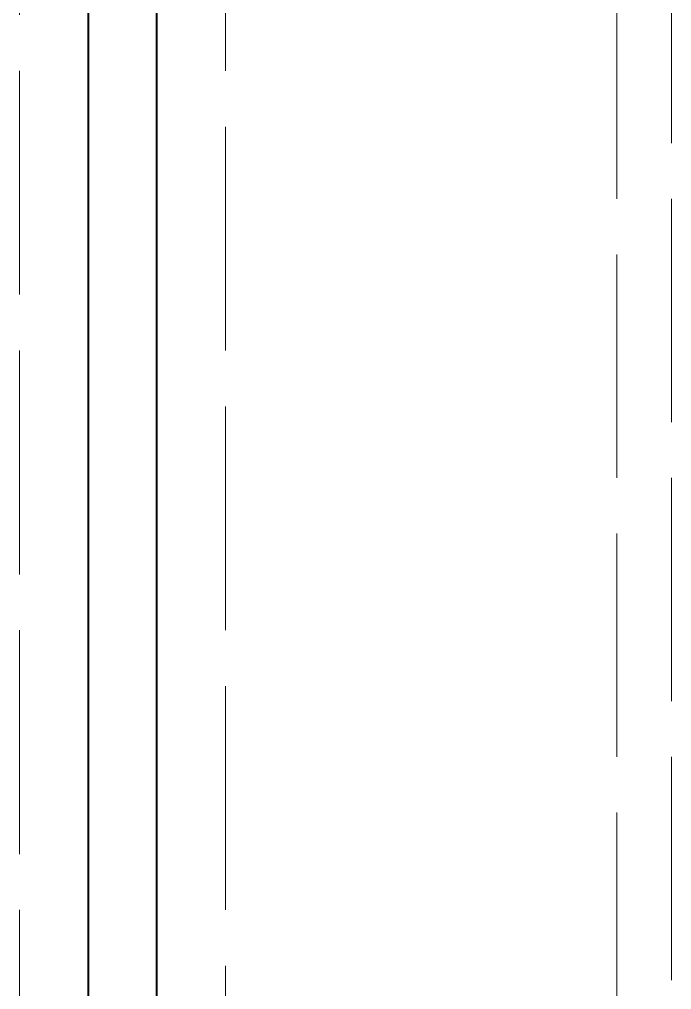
# Model space of a CAD drawing. Header units: millimetres. Extents: x 0 to 2523, y 0 to 1782.
# Drawn here: x 502.71 to 521.71, y 664.83 to 693.1 of the extents above; entities that cross this region are included whole.
import ezdxf

# ---------------------------------------------------------------- set-up
doc = ezdxf.new("R2010")
doc.units = ezdxf.units.MM
doc.header["$LTSCALE"] = 3
doc.linetypes.add('DASHED', pattern=[0.2067, 0.1654, -0.0413])
doc.layers.add('가려진 것(ISO)', color=2, linetype='DASHED', lineweight=18)
doc.layers.add('가시적인 것(ISO)', color=3, linetype='Continuous', lineweight=40)

msp = doc.modelspace()

# ---------------------------------------------------------------- linework, layer by layer
at = {"layer": '가려진 것(ISO)', "ltscale": 13.141838}
for p, q in [((502.7116, 1099.0669), (502.7116, 553.0669)), ((508.7116, 553.0669), (508.7116, 1099.0669))]:
    msp.add_line(p, q, dxfattribs=at)
at = {"layer": '가려진 것(ISO)', "ltscale": 13.109228}
for p, q in [((520.1116, 574.0669), (520.1116, 1078.0669)), ((521.7116, 1078.0669), (521.7116, 574.0669))]:
    msp.add_line(p, q, dxfattribs=at)
at = {"layer": '가시적인 것(ISO)'}
for p, q in [((504.7116, 1101.0669), (504.7116, 551.0669)), ((506.7116, 551.0669), (506.7116, 1101.0669))]:
    msp.add_line(p, q, dxfattribs=at)

doc.saveas('drawing.dxf')
